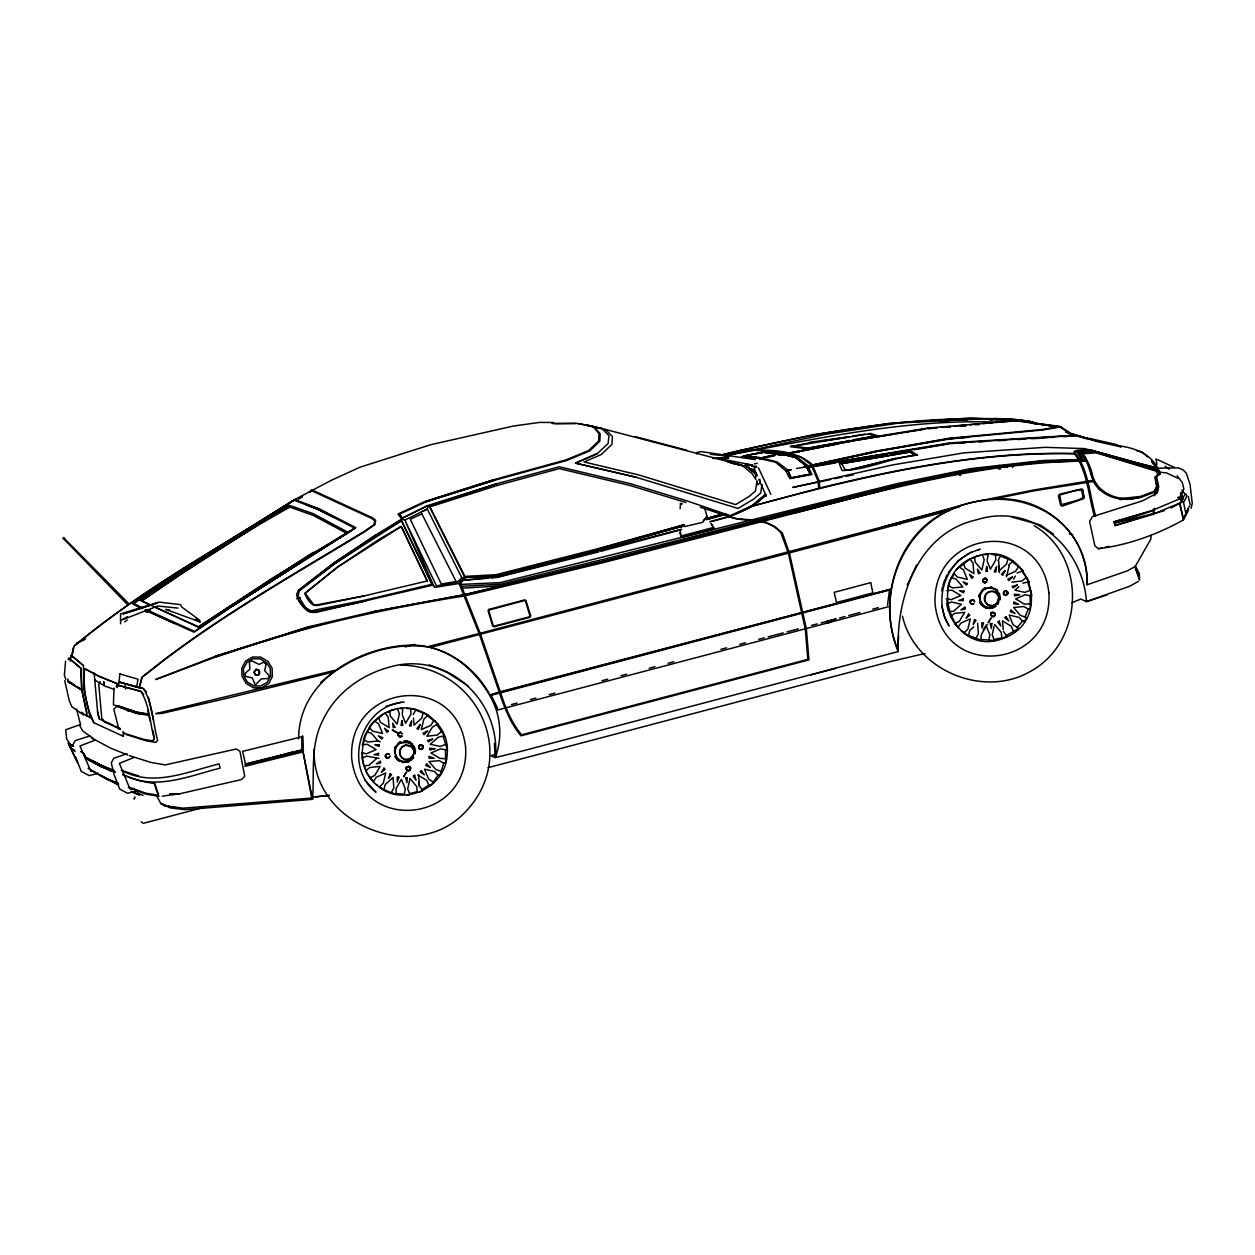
<?xml version="1.0" encoding="UTF-8"?>
<svg xmlns="http://www.w3.org/2000/svg" width="1255" height="1255" viewBox="0 0 1255 1255"><rect width="100%" height="100%" fill="white"/><g stroke="black" fill="none" stroke-linecap="round" stroke-linejoin="round"><path stroke-width="1.5" d="M117.217 687.552L117.295 683.693L99.506 676.555L84.618 668.633C83.003 686.956 85.905 706.094 93.811 722.692L123.257 736.277L123.696 732.418L123.257 736.277M164.107 805.286L170.79 807.985L185.316 809.632L312.542 799.357C314.55 772.892 310.001 744.764 322.912 720.197C335.477 693.215 361.205 674.766 389.505 667.111C445.572 650.451 499.616 698.8 495.568 755.792M496.588 754.13L490.925 755.636L495.192 757.596L522.849 750.882L898.251 651.549C895.945 597.584 918.001 532.763 976.829 519.743C1032.363 502.157 1082.751 546.913 1086.485 601.616L1129.735 586.211L1138.536 581.285M780.202 454.247L763.448 452.271L743.525 455.957L761.534 457.887L780.234 453.463L795.482 457.746L805.349 465.04L810.683 474.045L790.979 477.841L787.622 469.919L777.174 461.966L761.534 457.887L743.744 455.926L762.789 452.333L780.218 453.73L795.89 457.448L805.506 465.385L810.259 474.217L791.356 477.873L787.622 469.919M898.658 636.128L897.654 649.353C873.731 589.395 906.581 516.699 971.715 502.533C1028.598 488.258 1087.269 522.362 1087.207 584.72L1126.99 571.009L1135.226 566.491L1150.835 539.085L1151.18 535.32M987.136 559.997L988.312 554.365M402.306 713.954L402.745 708.448L399.67 708.636M1153.031 514.628L1153.533 508.981M1154.71 495.803L1155.055 492.038L1157.816 486.893L1155.698 476.79L1159.416 474.374L1159.589 472.696L1155.133 466.374M898.251 651.549C874.861 597.239 900.102 523.79 959.949 506.408L479.096 633.54L459.095 583.481L464.287 577.426L465.668 577.347L460.318 583.355L480.194 633.304L500.29 691.772C505.232 707.02 511.146 722.284 521.594 734.818L807.844 659.346L805.286 628.99L788.407 553.392L781.096 533.234C766.617 514.879 742.034 524.606 724.088 514.487L735.493 518.456L763.777 521.139L774.774 526.551L782.304 532.92L789.458 553.126L806.338 628.708L808.973 659.895L520.935 735.838C510.377 723.037 504.243 707.585 499.239 692.054L479.143 633.587M70.139 661.15L71.268 655.298L83.442 665.589L83.803 689.638L90.219 717.923L85.779 714.738M120.574 623.719L120.543 613.915L158.993 602.102L180.579 604.628L181.724 606.981L199.827 620.378M757.33 475.849L754.349 469.103L754.726 466.452L756.138 466.076M887.505 605.161L889.513 590.07L491.191 695.286L497.529 708.244M696.807 453.996L697.011 452.459L701.012 451.565L755.432 459.644M754.349 469.103L754.726 466.452M761.973 484.555L760.718 492.995L753.753 499.051L738.003 508.448L636.458 477.339L575.559 463.126L597.38 453.541L608.173 443.454L608.91 435.611L601.867 428.473L586.399 425.241L601.867 428.473M756.985 481.167L755.447 491.05L748.906 496.604L735.681 504.588L638.764 474.939L584.046 461.966L601.27 454.514L611.891 444.427L612.456 436.583L605.428 429.445L591.56 426.512M941.815 590.901L942.411 587.042M117.797 686.438L119.319 682.124L143.447 688.587C152.734 703.537 152.984 723.241 157.628 740.246L155.902 742.427L146.521 740.874L126.41 734.599M1153.612 513.97L1154.647 508.244M1157.424 492.964L1158.475 487.238M73.214 647.815L71.629 657.259L74.171 645.933L80.053 641.164C137.642 594.054 202.196 556.812 265.605 518.299M987.246 624.535L981.269 634.701L980.892 639.517L988.846 640.003L989.897 634.936L986.006 625.225M994.18 626.104L992.203 634.701L994.007 639.485L1007.028 636.724L1003.388 631.375M682.359 503.851L680.508 503.49L680.132 508.73M1191.105 508.275L1192.25 503.318L1190.022 484.336L1186.367 473.245L1183.245 470.029L1178.492 467.833L1157.188 468.225M362.977 743.87L364.217 736.858M947.745 589.881L948.984 582.806M1006.494 576.876L1009.271 565.425M412.519 758.334L413.726 757.455L407.263 762.24L411.687 759.855L413.24 755.808M943.007 585.191L944.78 579.622M65.574 661.165L64.382 675.159L65.825 679.708M389.96 755.824L389.332 757.549L387.23 758.224L385.505 756.953L385.458 755.134L387.168 753.675L389.238 754.177M998.933 601.537L997.851 604.235L998.321 603.09L988.611 608.11L993.27 607.781L996.156 606.024L990.258 608.534L985.348 607.828L986.963 608.11L981.175 604.722L979.59 602.039L983.653 606.949L980.343 600.706L979.277 595.388L978.822 597.035L979.198 594.713L983.01 589.066L985.379 587.716L984.093 588.893L991.874 587.277L990.775 586.869L997.552 590.477L994.886 588.501L999.655 593.944L999.796 600.047L999.827 596.658M134.975 796.862L134.097 799.027L134.505 798.149M70.625 657.024L71.3 655.392L83.442 665.589M116.291 686.705L117.092 684.979L140.811 691.364C149.674 704.965 149.894 723.476 154.334 739.085L152.922 740.889L143.682 739.368L123.712 733.14L122.786 731.9M907.208 585.128L916.621 565.001M364.625 735.556L369.221 728.261M945.642 577.865L947.368 574.382M949.392 581.504L951.212 577.833L956.09 579.073L962.836 586.948L952.529 587.905L948.153 585.41L948.686 586.116M1188.375 508.73L1183.324 518.613L1179.935 503.961L1185.002 494.062L1181.881 489.952M1156.545 476.555L1158.71 486.579L1156.184 493.639L1142.427 500.87L1092.368 516.668L1089.591 521.452L1094.893 545.956L1098.502 548.717C1128.355 545.015 1157.236 534.489 1183.465 519.884L1188.626 509.781M1189.379 506.236L1185.818 513.107L1183.543 502.675L1186.979 495.835L1185.708 494.125M152.922 740.889L154.302 738.395L153.079 730.787M413.224 714.613L415.844 709.593L406.745 708.385M998.039 560.577L1000.721 555.651L991.576 554.349M72.743 745.078L75.269 740.607L89.889 735.901M406.087 772.421L403.561 776.782L406.51 772.076M990.697 618.386L988.156 622.747L991.121 618.04M983.324 629.79L985.112 626.747M954.035 574.304L952.467 576.908M1013.475 579.088L1015.311 576.061M958.036 627.531L960.797 623.155L970.335 618.888L967.84 629.179L964.091 632.708L960.859 630.371M1083.332 498L1081.355 489.058L1059.251 494.266L1058.389 495.898L1060.648 505.247L1062.122 506.173L1083.834 498.627L1082.877 489.309L1075.849 490.501L1059.785 495.019L1061.338 504.667L1078.123 500.118L1084.226 497.153L1082.171 489.858L1075.849 490.501M1157.816 486.893L1154.647 491.662L1156.828 486.438L1154.757 477.229L1158.349 474.892L1155.949 471.08L1096.148 452.835L1082.594 453.792C1087.175 459.252 1089.92 465.982 1091.976 472.837C1095.929 494.454 1121.405 502.863 1140.607 496.949C1123.351 502.722 1102.721 498.204 1093.529 481.465L1033.649 490.878L991.921 499.443C1041.524 493.325 1089.23 533.846 1087.207 584.72M369.911 726.206L371.48 723.962M948.247 572.625L958.114 560.671L969.362 553.251M410.197 759.51L408.754 761.487L402.933 762.569L396.8 758.773L395.011 756.294L397.051 759.479L399.2 761.079L396.8 758.773L394.462 751.055L395.639 746.176L394.556 749.376L398.29 743.054L400.643 741.705L399.372 742.882L410.165 742.489L407.216 741.062L404.157 740.827L409.82 741.909L412.675 744.278L411.358 743.619L414.37 747.431L414.087 746.254L415.436 750.004L415.185 753.784L415.138 750.663M494.407 743.399L495.192 757.596C515.695 704.463 464.334 643.093 409.475 645.164C358.004 646.937 298.329 681.622 298.674 738.913M970.005 602.51L972.17 599.686L974.633 601.302M100.133 681.606L98.753 684.336L101.89 719.444M114.017 688.054L113.421 704.871L136.089 712.04L148.545 714.597L136.34 713.295L116.841 706.424L113.766 709.122L118.864 729.233M116.448 685.763L117.092 684.979L141.125 691.411L143.713 694.454M703.428 520.527L706.863 516.37M434.826 587.387L433.32 585.034L317.06 612.126C306.565 614.573 299.082 603.435 296.572 594.745L298.423 590.195L333.799 563.04L374.115 536.638L401.584 520.652L432.536 584.657L434.826 587.387L459.001 583.45L464.554 576.876L429.759 506.895L497.67 485.34L559.275 468.601L629.9 485.45L685.936 502.518M459.001 583.45L464.209 577.473L496.102 575.763L597.6 549.878L683.959 525.845M765.252 494.345L751.761 505.718L730.222 515.695L686.752 500.808L630.638 483.74L559.244 466.797L496.917 483.677L427.782 505.577L402.494 518.048L398.714 514.111L402.039 519.115L404.847 520.072L427.296 509.044L428.284 506.236L496.917 483.677M766.146 494.439C751.776 510.409 729.767 516.511 709.624 521.672M372.421 722.99L374.304 721.013L378.539 723.759L382.587 733.438L372.531 731.085L369.127 727.32M766.256 494.862L752.655 506.251M956.279 569.911L959.118 566.978L963.338 569.723L967.338 579.371L957.298 577.033L953.926 573.268M829.273 444.333L808.157 448.161L793.646 446.09L809.099 442.858M389.803 756.561L388.156 758.208L385.96 757.581L385.426 755.322L387.073 753.69L389.27 754.302M496.102 575.763L461.809 577.771L457.244 582.116L436.473 585.897L404.847 520.072L433.32 585.034M380.689 787.873L379.512 786.838L383.261 783.308L385.724 773.002L376.186 777.284L373.488 781.677L368.484 775.512M1008.581 565.236L1012.801 561.032L1000.549 556.059L1001.474 555.887M973.739 626.857L969.817 630.386L968.499 635.391L981.551 640.411M376.798 758.349L368.907 765.315L363.887 765.958L362.005 758.051L366.727 756.122L379.026 758.428M1018.887 586.681L1014.934 590.164L1025.006 592.376L1029.727 590.446L1031.437 591.231M960.655 566.287L969.864 559.087L973.033 563.04L973.88 573.551L965.111 568.139L963.573 563.762M375.81 720.245L383.842 713.766M950.521 616.707L954.443 613.397L964.75 612.315L959.291 621.382L954.678 623.578L951.023 617.036M309.279 492.431L310.942 490.407L371.668 518.393L374.633 520.731L374.084 524.559L364.86 530.991C291.223 576.045 215.374 618.26 147.886 672.46L141.862 677.167L139.132 688.383L142.192 677.292L148.247 672.602C215.829 618.37 291.835 576.265 365.55 531.179L374.994 524.559L375.637 520.26L372.625 517.86L311.93 489.889L310.111 492.054M74.343 646.043L80.195 641.258C137.783 594.101 202.275 556.687 265.778 518.268M320.809 682.328C349.847 657.04 389.458 641.368 428.175 647C460.616 654.028 484.54 680.806 497.325 710.299M683.348 524.433L681.026 526.206L681.732 527.116M124.684 621.9L127.288 619.954M756.985 467.346L746.49 463.989L745.109 465.009L754.914 472.507L756.028 477.245M120.951 620.535L127.43 616.676M419.547 792.093L422.449 790.807M140.246 600.361C188.768 566.617 238.356 534.238 290.031 505.53L313.248 513.672L347.745 532.136L271.66 578.649L198.18 627.061L140.246 600.361L180.5 572.845L254.953 525.421M149.659 604.628L141.909 600.769C189.85 567.48 238.779 535.414 289.874 507.145L312.934 515.256L347.07 533.5L313.515 553.079M141.909 600.769L182.116 573.331L255.722 526.441M204 624.08L210.197 619.876M216.393 615.656L221.037 612.503M224.143 610.385L230.34 606.181M198.18 627.061L313.264 552.31M213.962 617.429L199.341 627.249L154.632 606.934M220.472 613.068L226.967 608.706M231.83 605.443L238.34 601.082L231.94 605.145M257.51 588.689L243.125 597.945L248.129 594.776M260.711 586.634L291.113 567.276M300.667 562.632L231.861 606.542L194.007 632.191L145.047 610.197M1155.698 476.79L1159.4 474.406M253.039 591.654L257.934 588.517M262.844 585.395L267.739 582.273M274.28 578.1L277.559 576.014M280.822 573.927L287.364 569.754M290.627 567.668L297.168 563.511M302.063 560.373L306.973 557.251M294.313 565.236L299.114 562.209M303.914 559.165L307.114 557.142M315.036 553.22L354.71 528.135L318.503 509.64L305.483 504.322L319.382 508.981L355.918 527.68L231.595 606.385L194.603 631.453L145.972 609.569M402.039 519.115L374.115 536.638L334.457 563.903L298.878 590.525L333.799 563.04L373.802 536.183L402.039 519.115L397.992 514.032L425.163 501.42L494.297 479.583L565.77 459.957L588.689 450.545L598.604 441.007L599.011 433.571L592.705 426.151L576.814 423.343L551.965 423.531M553.706 422.496L539.462 422.417L513.17 426.088L430.685 444.725L360.185 467.142L331.634 480.163L294.784 499.506L170.053 578.053L132.669 603.906L141.768 608.675M792.391 445.415L790.274 446.702L806.949 448.741L877.888 435.861L870.154 433.304M268.915 516.338L288.713 504.588M269.088 516.323L280.665 509.467M298.502 498.894L302.392 496.588L298.298 498.894M793.646 446.09L868.664 433.901L875.331 435.987L868.664 433.901M972.656 551.839C944.968 563.432 933.045 600.549 949.094 625.994L944.717 617.507L941.783 606.338M1006.541 635.328L1017.711 629.179L1017.303 627.437L1013.067 624.708L1009.742 616.66M1171.009 508.024L1180.908 502.722M1157.204 474.704L1160.169 473.308L1157.941 469.056L1091.615 450.341L1077.7 450.655L1075.441 451.737L1075.723 453.651C1088.995 471.425 1089.544 495.474 1095.693 516.134L1094.501 516.527C1088.367 495.725 1087.661 471.739 1074.468 453.761C964.295 451.282 856.318 478.124 750.631 506.549L818.652 488.289L818.15 481.261L811.154 464.727L800.784 456.945L785.159 452.741L750.004 449.839L737.658 450.953L721.249 454.969M421.304 511.993L427.296 509.044L461.809 577.771M389.772 711.24L386.869 712.526M427.83 505.545L402.494 518.048L399.435 514.189L425.586 502.063L494.705 480.226L566.507 460.554L589.787 450.937L599.796 441.321L600.204 433.869L593.741 426.512L577.943 423.61M1151.557 460.899L1157.047 468.758L1157.079 470.578L1095.333 451.988L1083.363 451.988L1081.151 453.071C1090.564 463.691 1089.544 479.661 1099.741 489.685M974.006 603.514L972.39 604.298L970.46 603.247L970.146 601.098L971.856 599.639L973.927 600.141L974.649 601.788M974.633 557.283L971.731 558.569M1017.617 421.053L1060.883 426.92L1073.794 435.25L949.988 442.889L796.58 468.476M1083.363 451.988L1081.151 453.055L1084.242 457.4M401.945 736.199L400.329 736.983L397.898 734.708L398.98 732.716L401.082 732.355M1074.264 435.611L950.019 443.376L808.518 466.64M986.697 582.195L983.402 582.336L982.665 580.704L983.732 578.696L985.85 578.335L987.23 580.061L985.646 578.32L983.434 578.9L982.775 581.143L984.344 582.806L986.571 582.226M1017.13 573.049L1023.06 570.649M85.622 638.952L76.759 643.125L83.834 639.846M1084.665 452.914L1082.626 453.855L1085.732 457.918M711.522 521.515L730.3 516.464L750.945 507.036M1006.086 575.543L1015.624 571.26L1018.385 566.884L1020.19 567.26M597.38 453.541L575.48 463.158L636.458 477.339M1071.801 602.824L1080.759 599.011L1086.485 601.631L1107.177 594.917M946.694 603.969L951.416 602.039L961.471 604.267L953.565 611.216L948.545 611.86L946.898 605.318M133.861 757.534L119.382 763.354L129.955 788.956L133.767 788.517M309.546 626.543L215.954 656.067L155.698 679.52L216.346 656.741L309.546 626.543L372.045 611.907L463.362 594.933L501.545 586.038L603.341 561.44L897.388 486.061L970.962 470.672L1042.983 461.966L1086.281 461.024C986.712 461.871 890.03 488.509 794.29 513.122M124.245 619.044L157.769 606.024L178.147 608.11M146.349 611.671L149.988 610.275M146.286 612.142L149.957 610.746M146.364 611.75L150.004 610.385M1155.055 492.038L1140.717 497.451L1119.946 499.568M386.163 706.267L400.925 702.376M394.619 709.53C361.754 716.934 350.616 764.217 377.065 785.254M971.056 552.341L980.108 549.235L978.288 549.8M979.48 555.589C921.829 569.833 949.392 662.044 1005.569 637.509C1055.549 617.052 1026.402 536.465 974.649 556.969L975.182 562.099L981.834 570.037L984.202 559.714L982.414 554.93M126.896 753.769L113.719 758.318L111.287 762.852L114.142 774.774L119.711 789.081L127.571 793.301L138.144 790.525M406.981 795.011L409.663 794.713M216.346 656.741C296.902 628.159 380.343 609.303 464.679 595.89M494.297 479.583L425.367 501.749L494.705 480.226M215.954 656.067L310.142 627.359M1115.02 525.594L1152.482 513.813L1115.115 523.162L1151.855 511.036L1114.016 521.798L1115.02 525.594L1152.921 514.346L1179.59 503.098L1183.465 519.884M282.218 755.086L244.882 766.334L303.067 751.902L312.542 799.357M285.952 753.957L291.552 752.278M80.446 724.496L65.731 729.751L66.625 738.74L70.139 744.278L73.214 746.333L70.139 744.278M1114.016 521.798L1152.043 510.518L1178.712 499.255L1183.873 489.168L1182.367 482.689L1177.159 475.818M996.109 419.656C1009.349 418.229 1023.751 419.798 1036.677 423.343M416.629 709.844L415.734 710.095L428.002 715.005L423.798 719.303L421.351 729.61L430.873 725.327L433.634 720.95L435.407 721.233M991.607 419.719C1006.526 417.868 1022.809 419.656 1037.446 423.814M684.085 524.872L597.443 549.361L683.912 525.688M721.766 514.221L706.691 518.488L721.766 514.221L700.259 507.208M597.6 549.878L682.453 525.955M706.957 519.052L725.814 513.734M367.291 731.634L366.429 731.885L371.307 733.14L378.1 741.015L380.281 741.799M990.211 419.719L994.98 418.386L998.666 418.809C905.059 416.017 812.142 433.148 721.484 455.047M684.038 524.716L597.27 548.859L495.882 574.727L464.836 576.39L429.759 506.895M706.487 519.586L725.264 514.362L730.3 516.464M127.979 711.287L131.681 710.267M881.841 527.257L970.915 502.643L1033.665 490.015L1093.121 480.273L1090.658 472.649M428.645 715.46L427.547 715.774L437.822 723.994L432.395 727.116L426.951 736.199L437.258 735.116L441.195 731.791L442.952 732.293M706.455 519.507L725.264 514.362M1152.074 514.064L1164.248 510.738M600.721 551.353L681.465 529.61M681.449 529.249L497.247 577.018L463.111 580.171L460.334 583.026L460.852 584.422L500.165 582.618L896.839 483.708L970.397 468.664L1043.36 460.491L1081.434 459.534L1077.088 451.925L1087.41 450.482L1092.477 450.749L1157.816 469.448L1159.918 473.606L1155.573 466.264M893.701 525.468L950.333 510.299M826.669 621.429L835.893 618.966M839.579 617.978L845.101 616.503M848.788 615.515L859.863 612.55M872.758 609.114L878.296 607.624M826.01 623.39L889.56 606.4M497.482 710.048L830.967 622.072M296.509 598.698L300.29 597.694M405.271 646.921L414.73 644.411M900.51 523.664L431.265 647.172M400.894 732.324L398.666 732.904L398.023 735.163L399.592 736.826L401.82 736.246M511.428 704.573L517.091 703.082M530.3 699.6L535.979 698.094M549.172 694.611L554.851 693.121M602.024 680.681L607.702 679.175M620.896 675.692L626.559 674.202M649.212 668.225L654.89 666.734M668.084 663.252L673.778 661.746M720.935 649.306L726.629 647.815M739.807 644.333L745.501 642.827M758.679 639.36L764.373 637.854M768.123 636.865L783.245 632.881M787.026 631.877L798.353 628.896M811.53 625.414L817.225 623.908M820.974 622.919L828.52 620.927M203.185 807.545L143.274 823.343L141.25 821.821M810.887 674.939L835.626 668.382M488.038 767.668L890.783 661.479L924.998 653.494M428.175 646.607L481.245 632.959M830.371 620.456L835.956 619.013M895.395 458.467L849.431 469.935L845.195 469.856L841.744 463.644L910.048 451.988L914.895 455.22L895.395 458.467L849.164 469.919L845.195 469.856M598.839 551.855L497.278 577.41L491.631 577.896M98.141 773.362L89.168 775.59L81.246 771.354L75.614 757M795.858 511.632L897.466 486.548L603.749 562.522L464.366 595.968M334.975 670.295L155.855 713.624L162.083 713.405L229.351 697.702L332.904 672.162M603.341 561.44L464.334 594.697L372.045 611.907M364.217 595.905L427.233 580.971L401.333 526.394L378.116 539.932L337.689 566.993L304.808 593.521C307.02 598.949 311.507 607.153 318.629 605.302L364.217 595.905L314.205 605.302L305.059 593.16L337.689 566.993L401.208 526.473L427.233 580.971M761.534 457.887L780.234 453.463M787.983 552.059L789.034 551.808M162.177 796.188L179.685 793.788L241.384 779.575L244.725 776.296L239.925 751.274L236.379 748.984L165.221 764.907L150.835 762.397L129.234 755.588M791.105 469.684L785.63 470.892L791.309 469.652M1098.502 548.717L1102.016 547.933M1105.545 547.149L1109.059 546.364M806.479 466.311L874.766 451.314L949.235 438.262L1042.246 429.492L1060.083 426.465L1017.523 420.66L927.225 428.128L851.549 440.615L778.79 455.11M834.983 460.459L874.782 451.69L949.235 438.654L964.797 437.32M438.293 724.637L437.007 724.919L444.411 735.681L438.152 737.297L430.261 744.262L440.348 746.474L445.07 744.544L446.749 745.235M808.534 466.248L874.908 451.988M803.875 466.86L875.017 451.863L949.345 438.968L968.813 437.289M365.801 601.067L312.322 612.33L307.757 610.777L298.392 600.298M830.747 479.504L792.799 487.442L892.023 465.04L964.107 452.835L1045.101 447.329L1084.634 448.6L1157.8 468.319C1149.972 452.726 1133.485 447.768 1117.421 445.494M834.544 478.704L842.136 477.12M845.933 476.32L853.526 474.735M759.636 458.922L763.464 458.279M767.103 457.369L774.555 455.832M782.712 454.765L849.729 441.415L778.288 455.063L791.764 452.914M783.01 454.608L823.045 446.827M826.857 446.09L836.379 444.223M845.917 442.372L849.729 441.635M1013.444 561.503L1012.33 561.707L1022.59 570.005L1021.743 570.852L1029.131 581.692L1022.856 583.214M749.031 455.016L752.671 454.326M756.31 453.635L763.605 452.239L780.547 453.698M808.157 448.161L842.199 441.823M845.98 441.117L849.76 440.411M853.541 439.705L857.322 438.999M1060.883 426.92L1042.748 429.994L949.423 438.779M833.1 443.627L836.944 442.937M859.973 438.764L863.801 438.073M867.644 437.368L871.488 436.677M404.298 702.047C361.299 704.588 342.113 765.581 375.967 792.25L364.64 779.935M987.575 554.412L984.516 554.679M754.396 463.864L757.267 463.362M843.109 463.017L839.313 463.66L842.027 470.562C867.77 470.06 891.787 457.165 917.531 455.157L911.412 451.314M846.905 462.358L884.853 455.863M890.532 454.89L907.616 451.957M808.408 467.017L876.727 455.392M841.744 463.644L910.032 451.988L914.895 455.22M859.126 438.701L871.723 436.583M808.659 467.472L812.471 466.829M816.299 466.185L835.422 462.97M839.234 462.326L887.034 454.294M890.862 453.651L894.674 453.008M898.502 452.365L902.329 451.722M906.157 451.078L909.969 450.435M913.797 449.792L948.215 444.003M401.835 736.073L398.996 736.544L398.274 733.5L400.157 732.214L402.588 733.971M851.643 441.038L893.246 434.167M897.027 433.54L900.823 432.912M904.604 432.3L908.385 431.673M912.165 431.045L925.406 428.865M851.533 441.023L925.359 429.084M795.607 452.302L799.451 451.69M782.995 454.875L792.501 453.353M852.333 436.097L864.805 434.152M684.383 526.614L702.565 522.362L707.13 516.652L704.965 509.028M808.895 442.466L839.281 438.026M843.078 437.477L846.874 436.928M812.895 442.293L816.691 441.744M820.472 441.195L848.929 437.054M444.662 736.45L443.188 736.654L447.109 748.953L445.478 749.815L440.536 748.843L430.951 753.016L439.83 758.318L446.435 758.82M315.617 796.941L329.218 795.215M940.795 421.068L948.56 420.221M944.717 421.084L948.592 420.676M1120.386 498.596L1140.497 496.447L1154.239 491.27L1156.906 486.234L1156.09 482.908M1011.656 582.116L1021.962 581.034L1025.9 577.724L1027.688 578.288M940.262 421.115L947.87 420.315M939.399 421.147L948.968 420.19M765.111 496.243L766.287 496.117L758.82 479.237M554.804 423.625L575.998 423.547M378.1 741.015L367.778 741.972L363.401 739.477L363.903 740.089M179.685 793.788L169.66 793.725M927.147 428.504L936.779 427.641M940.638 427.312L950.27 426.449M954.129 426.104L965.691 425.084M969.55 424.739L979.182 423.892M983.042 423.547L992.674 422.684M996.533 422.339L1008.094 421.319M461.605 580.453L487.881 578.21M927.288 428.551L936.952 427.798M942.74 427.359L950.459 426.763M960.122 426.01L965.911 425.57M975.559 424.818L979.418 424.519M929.171 428.63L936.905 428.033M946.552 427.28L950.427 426.982M962.005 426.088L965.879 425.79M1029.382 582.446L1027.876 582.571L1031.783 594.933L1030.12 595.717L1025.178 594.745L1015.593 598.902L1024.441 604.204L1029.476 603.843L1031.061 604.784M312.95 797.96L183.073 808.173L167.731 806.149L160.734 803.294M311.852 796.988L329.092 795.717M946.929 590.572L951.98 590.227L960.812 595.513L951.227 599.67L946.301 598.698M362.193 744.639L367.244 744.293L376.108 749.596L366.538 753.753L361.581 752.78M950.129 443.674L953.988 443.439M957.863 443.203L965.597 442.733M979.135 441.901L984.94 441.54M998.478 440.709L1006.212 440.223M1017.821 439.517L1025.555 439.03M1031.359 438.685L1043.14 438.152M1063.487 436.724L1073.872 435.861L1060.601 427.5M412.315 708.855L410.699 708.95L410.965 714.095L405.632 723.257L402.369 715.146M1050.294 437.509L1054.043 437.305M1048.427 437.618L1035.108 438.152M447.109 749.753L445.478 749.815L445.651 762.475L443.674 763.134L439.281 760.64L428.959 761.597L435.752 769.472L442.027 771.7M122.645 774.225C154.271 791.45 188.407 776.123 220.08 768.154L219.092 763.887C187.293 771.762 153.283 787.434 121.468 770.382M712.84 458.514L728.684 458.044L717.248 457.934M954.71 419.625L966.083 419.578M988.862 419.499L997.725 418.652L1022.496 420.566M953.58 419.719L967.527 419.798M990.164 419.766L1001.223 418.684L1009.177 419.343M997.16 554.914L995.529 554.914L995.764 560.059L990.399 569.19L987.167 561.111M1031.767 595.733L1030.12 595.717L1030.261 608.44L1028.269 609.02L1023.892 606.526L1013.569 607.483L1020.331 615.342L1026.606 617.648M424.849 713.169L423.123 713.075L421.821 718.095L414.009 725.155L413.491 718.127M1000.894 422.292C907.475 418.103 815.64 439.172 724.339 455.894L825.413 434.34L899.286 422.966L983.34 418.856L1024.802 421.021L1034.089 423.594M994.18 640.646L988.846 640.003M445.415 763.244L443.674 763.134L440.176 774.947L437.932 775.292L431.234 785.144L428.834 785.097L422.041 789.489L418.856 785.52L418.558 782.022M1001.239 419.123L1008.926 419.766M1012.659 419.703L1028.661 421.053L1036.034 423.296M1014.385 420.19L1021.57 420.833M1009.663 559.197L1007.922 559.024L1006.588 564.028L998.76 571.088L998.4 565.832M1158.977 472.1L1166.57 472.915L1178.272 478.437M710.534 454.279L729.406 456.396M1030.026 609.208L1028.269 609.02L1025.194 616.597L1026.245 618.386L1024.755 620.896L1022.48 621.162L1017.303 627.437L1018.511 628.551M741.736 456.396L759.542 458.577L775.496 462.201L785.52 470.547L789.897 478.594L811.922 474.516L807.844 465.574L797.694 457.683L782.43 453.855M1040.834 424.394L1044.693 424.943M1048.568 425.476L1052.427 426.025M400.69 665.087C477.684 666.201 520.213 755.996 464.57 812.754C413.632 865.824 309.907 822.919 314.283 748.419M1040.348 424.378L1044.019 424.943M1047.705 425.508L1051.392 426.088M150.412 720.935L148.67 715.287L136.34 713.295L116.715 705.796L136.089 712.04L148.419 713.938L147.933 710.33M1069.354 534.05L1072.821 534.599M169.676 610.024L165.848 609.412L200.329 622.041L195.404 619.17M439.721 775.606L437.932 775.292L434.544 771.527L424.488 769.174L428.52 778.837L433.963 782.618M717.295 458.2L752.686 465.087L751.635 465.495L752.122 466.687M167.684 806.134L177.222 808.063M1024.284 621.554L1022.48 621.162L1019.107 617.397L1009.067 615.044M727.853 461.997L741.893 465.213L751.949 473.512L755.981 479.63M1070.515 434.497L1073.794 435.25M1109.953 456.647L1123.288 459.816M1127.1 460.711L1153.753 467.048M605.428 429.445L741.893 465.213M635.344 436.63L686.893 450.294M119.319 682.124L143.227 688.556L146.521 692.007M1136.81 450.686L1142.097 452.114L1147.682 456.914M1071.237 433.885L1097.247 441.101M1011.907 517.107L1040.285 524.935L1053.431 534.128M973.958 600.267L971.762 599.655L970.115 601.286L970.633 603.545L972.829 604.173M1036.959 423.672L1027.767 420.974L970.115 418.056L889.466 423.343L814.244 434.512L738.771 450.702C763.244 450.012 792.485 447.502 812.22 464.523L819.233 480.994L819.735 488.022C902.973 467.676 988.312 451.345 1074.343 453.557L1074.06 451.565L1076.508 450.404L1090.736 450.012L1157.926 468.884L1160.185 473.135M1068.272 432.818L1092.211 439.815M1065.464 432.049L1091.615 439.736M1028.049 421.053L1037.226 423.782M1068.46 433.069L1086.846 438.528M430.591 785.63L428.834 785.097L426.763 780.422L417.962 775.01M1071.08 433.901L1082.139 437.242M1095.333 451.988L1157.079 470.578M1068.162 433.053L1086.673 438.764M1029.163 421.492L1036.505 423.782M1073.198 435.203L1076.9 436.348M1031.343 422.7L1034.999 423.845M121.39 770.35L138.96 775.998M123.084 775.214L140.858 781.081L154.334 783.575L158.224 795.246L145.737 793.176L128.638 787.136M1015.138 631.563L1013.35 630.951L1011.295 626.276L1002.525 620.88L1003.247 629.634M118.378 705.812L136.089 712.04M114.142 689.372L104.589 685.983L94.517 679.786M117.735 783.528L107.067 779.528L90.721 770.146M128.387 787.513L146.16 794.164L158.946 796.298L154.459 782.681M115.664 772.17L101.043 766.648L85.607 758.397M143.039 795.262L138.238 793.411L136.513 790.054M106.628 778.539L118.456 783.245M127.555 754.93L110.848 748.247L95.568 740.074L82.689 730.975L79.661 725.468M114.503 772.013L101.043 766.648L85.387 757.91L114.205 771.401M117.295 683.693L99.506 676.508L84.618 668.633M114.221 770.507L100.729 765.048L85.371 756.906L84.038 753.612L80.948 751.541M294.784 499.506L319.382 508.981L333.72 517.342L318.503 509.64L294.062 500.18L211.875 551.243L133.752 603.404L142.678 608.048M131.179 791.23L139.885 794.792M378.728 717.719L380.312 722.19L389.113 727.602L388.219 717.091L385.034 713.122M429.194 664.883L447.062 672.398L467.911 685.716M132.575 792.266L139.18 795.043M145.611 609.82L175.025 623.484L145.407 609.946M385.316 756.545L388.485 757.973M97.576 711.616L99.365 718.974L113.75 725.437M1174.398 467.456L1155.981 458.969L1156.922 464.35M120.433 729.281L103.694 721.562L103.067 719.382M1003.451 638.246L1001.757 637.446L1001.239 632.332L994.572 624.378M115.366 726.19L120.166 728.465M165.111 805.977L161.001 803.843L156.781 796.031M99.6 774.743L106.22 778.257M109.546 779.998L117.829 784.391M117.546 784.61L88.117 768.327M114.017 781.661L118.66 784.234M67.911 678.861L68.194 681.889L81.779 689.685L87.285 716.354L81.402 712.15M93.074 760.907L111.02 771.26M68.194 681.889L81.904 690.328L86.893 712.762M1177.927 497.529L1181.222 499.647L1178.304 497.529M67.958 680.634L74.092 684.665M77.167 686.673L81.779 689.685L80.995 668.335L68.884 658.216L68.303 659.691L68.837 658.091L80.995 668.335L81.638 689.073M75.049 751.369L72.037 749.361L68.743 744.121L76.884 761.44M74.61 750.38L71.598 748.372L68.194 742.913L77.637 762.632M80.885 751.51L83.96 753.58L85.167 757.408M746.49 463.989L749.329 465.919M1178.21 497.153L1183.183 501.859M1165.064 466.201L1169.362 469.15M1178.476 498.219L1181.347 500.18M91.458 737.987L94.737 740.293L79.959 745.972L90.925 771.496M83.489 715.005L71.833 706.659L69.307 700.87L64.727 680.665M392.69 793.489L383.952 789.52L385.254 784.516L393.066 777.457L393.835 787.999L391.325 792.517L396.188 794.368L396.109 788.501L401.443 779.355L405.365 789.081L404.33 794.148L396.376 793.662L397.004 794.478M376.28 784.5C401.067 808.769 446.404 788.218 447.125 754.302C450.749 724.464 417.633 698.909 389.819 711.005L390.368 716.134L397.051 724.088L399.388 713.75L397.568 708.965M383.905 789.881L379.512 786.838M968.468 635.83L964.091 632.708L965.268 633.822M977.237 639.438L975.857 638.371L978.382 633.853L977.645 623.343M1034.12 525.704C1087.693 556.891 1084.053 642.607 1030.151 671.551C982.853 698.831 914.566 669.731 902.486 616.189M957.675 472.759L960.608 475.127M957.408 473.025L960.326 475.41M756.53 473.919L751.4 468.805L756.279 473.731M129.5 604.361L64.805 538.944C64.052 535.712 61.479 538.913 64.193 539.352L128.167 605.287M753.533 470.656L755.965 473.135M753.659 470.798L756.357 473.59M371.025 778.696L370.068 777.692L374.68 775.496L380.108 766.413L369.801 767.495L365.88 770.805L367.699 774.429M955.651 624.676L954.678 623.578L958.098 627.641M93.811 722.692L90.846 715.962M711.585 524.496L714.33 528.826L681.089 537.469L679.896 532.748M710.832 523.21L713.515 527.461L681.183 535.979L680.21 531.351M1151.415 460.93L1153.298 464.146M99.365 718.974L97.796 714.095L94.141 672.947M1135.273 565.88L1139.399 573.661L1139.509 579.653L1135.242 567.919M758.538 467.99L770.852 494.392M364.86 767.511L366.068 770.46M949.533 613.491L950.647 616.283M680.508 503.49L680.9 504.62M1135.226 566.491L1139.509 579.653M1181.222 492.227L1183.12 499.427M153.377 720.025L148.529 697.278M76.539 708.981L80.54 724.7M1180.437 493.215L1182.555 501.827M999.639 465.354L1000.502 469.009M998.353 465.934L999.168 469.448M1188.297 496.666L1190.226 504.934M311.726 797.976L303.067 751.902M756.796 481.026L757.565 484.791L760.075 483.034L759.871 479.488M362.209 754.239L362.46 757.44M946.929 600.251L947.18 603.451M125.139 685.481L125.469 689.136M418.495 774.398L419.484 786.101M998.666 560.907L999.482 572.609M1012.769 464.93A23.72 4.596 75.2 0 1 1012.503 467.644M1079.802 460.052A24.849 4.816 75.2 0 1 1081.418 462.216M1078.155 460.24A23.72 4.596 75.2 0 1 1080.006 461.087M1007.514 464.993A22.166 4.298 75.2 0 1 1007.279 467.535M998.18 601.239A9.758 9.475 -68.5 0 1 984.422 606.055A9.758 9.475 -68.5 0 1 982.179 591.513A9.758 9.475 -68.5 0 1 996.643 591.231M997.521 592.454A9.758 9.475 -68.5 0 1 998.651 595.247M409.695 759.887A9.758 9.491 -72.1 0 1 396.125 756.028A9.758 9.491 -72.1 0 1 401.506 742.568A9.758 9.491 -72.1 0 1 413.962 749.251M413.507 755.243A9.758 9.491 -72.1 0 1 411.954 757.863M378.555 753.345L378.555 755.071L374.053 754.679L378.555 753.345M414.072 751.667L413.036 756.122L408.565 759.526A7.404 7.216 -72.1 0 1 399.843 754.239L399.67 753.094A7.404 7.216 -72.1 0 1 400.69 748.639C403.937 742.599 413.711 744.733 414.072 751.667M998.807 597.835L997.082 603.231L993.27 605.694A7.404 7.201 -68.6 0 1 984.579 600.392L984.406 599.263A7.42 7.201 -68.5 0 1 985.457 594.807C988.705 588.799 998.462 590.885 998.807 597.835M302.565 736.058L302.267 749.878L245.023 764.562L303.412 750.71L302.565 736.058M465.589 747.337C470.154 822.747 360.295 835.328 351.714 758.569C347.306 683.285 457.071 670.515 465.589 747.337M1048.913 593.082C1053.259 668.193 943.509 681.167 935.101 604.33C930.912 529.343 1040.568 516.182 1048.913 593.082M407.248 777.614L406.981 782.602L405.538 777.614L407.248 777.614M400.094 750.255L399.843 754.239L401.851 757.612L405.083 759.51L409.757 758.836L413.648 754.506L413.899 750.521L411.232 746.725L405.741 745.219L402.102 746.976L400.094 750.255M998.635 596.69L998.368 600.659L996.345 603.937L992.705 605.694L987.716 604.659L984.579 600.392L985.85 594.384L989.411 591.685L993.411 591.434L996.643 593.317L998.635 596.69M991.827 623.531L991.372 628.551L990.132 623.531L991.827 623.531M411.577 721.201L411.107 726.018L409.412 725.798L411.577 721.201M119.837 673.919L119.037 681.889L136.56 687.191L138.034 679.206L119.837 673.919M254.561 671.033L254.341 673.166L255.706 674.908L257.824 675.19L259.487 673.888L259.707 671.754L258.342 670.029L256.208 669.731L254.561 671.033M996.36 567.213L995.874 571.998L994.195 571.778L996.36 567.213M1159.887 473.966L1157.832 470.154L1095.427 451.565L1083.41 451.549L1081.151 452.522L1081.543 453.792L1086.312 460.601L1042.983 461.542L970.931 470.249L897.341 485.669L603.341 561.158L501.624 585.771L462.264 588.218L461.558 586.32L500.933 584.202L602.635 559.526L897.09 484.681L970.68 469.543L1043.172 461.009L1083.818 460.083L1079.41 453.761L1079.127 452.224L1081.245 451.314L1093.952 451.157L1157.816 469.794L1159.887 473.966M103.632 681.559L104.306 685.246L103.632 681.559M429.21 756.483L428.99 758.208L434.12 758.24L429.21 756.483M379.324 744.795L379.073 746.505L374.79 744.78L379.324 744.795M401.882 720.59L401.067 725.39L402.745 725.39L401.882 720.59M986.697 566.617L985.85 571.386L987.528 571.37L986.697 566.617M406.338 767.417L407.075 770.46L409.303 770.648L410.667 767.903L408.973 766.272L406.745 766.852L406.102 769.017L407.499 770.743L409.601 770.382L410.683 768.389L409.93 766.742L406.636 766.899L406.102 769.111L407.687 770.774L409.899 770.178L410.542 767.935L409.067 766.413L406.338 767.417M987.34 579.951L985.097 582.963L982.665 581.191L984.924 578.21L987.34 579.951M266.107 664.209L264.664 670.625L269.323 675.802L268.068 678.594L261.401 678.814L255.283 684.963L252.208 677.826L245.666 676.461L244.976 673.543L250.012 669.009L249.274 662.326L251.831 660.82L259.157 664.475L263.487 662.169L266.107 664.209M410.009 778.508L407.687 788.846L409.491 793.646L417.256 791.591L416.707 786.477L410.009 778.508M299.349 590.854L298.11 595.905L305.483 607.577L310.675 610.903L365.472 600.031L431.783 584.312L401.506 520.7L334.457 563.903L299.349 590.854M991.262 612.848L990.728 614.966L992.109 616.691L994.211 616.331L995.293 614.338L994.556 612.691L991.262 612.848M974.492 619.609L973.237 624.441L975.982 620.331L974.492 619.609M983.465 623.123L982.053 627.971L981.802 622.919L983.465 623.123M991.372 612.801L990.728 615.044L992.297 616.707L994.509 616.127L995.168 613.883L993.599 612.22L991.372 612.801M964.107 591.152L963.573 592.799L959.542 590.776L964.107 591.152M398.87 777.206L397.302 781.991L397.207 776.986L398.87 777.206M1014.103 602.118L1013.538 603.765L1018.715 604.377L1014.103 602.118M419.248 745.548L419.343 748.921L421.429 749.423L423.123 747.964L423.076 746.145L421.351 744.874L419.248 745.548M390.242 773.707L388.485 778.398L391.607 774.727L390.242 773.707M1003.953 591.513L1004.031 594.886L1006.102 595.388L1007.812 593.929L1007.765 592.109L1006.055 590.838L1003.953 591.513M420.237 724.7L418.433 729.343L416.911 728.59L420.237 724.7M1010.965 610.118L1010.228 611.687L1015.028 613.428L1010.965 610.118M1005.004 570.711L1002.792 575.261L1001.459 574.272L1005.004 570.711M270.515 675.723L267.268 682.249L260.836 685.952L254.012 685.999L247.345 682.061L243.705 675.849L243.423 668.633L247.094 662.169L252.851 658.765L260.13 658.812L266.813 663.017L270.249 668.68L270.515 675.723M991.983 612.299L990.619 615.076L993.913 616.597L995.293 613.836L991.983 612.299M272.413 676.382L268.711 683.567L261.715 687.756L253.463 687.818L246.168 683.395L242.011 676.272L241.76 668.256L245.525 661.15L252.537 657.008L260.726 657.118L267.974 661.416L272.1 668.209L272.413 676.382M489.403 609.914L488.823 610.965L493.184 625.461L494.282 626.072L529.359 616.817L529.939 615.766L525.468 601.208L524.386 600.596L489.403 609.914M488.697 609.459L488.038 610.652L492.697 626.12L493.937 626.81L530.065 617.272L530.724 616.095L525.955 600.549L524.731 599.874L488.697 609.459M420.096 745.125L418.637 747.76L421.1 749.376L423.264 746.552L420.096 745.125M1004.784 591.089L1003.325 593.741L1005.788 595.341L1007.953 592.517L1004.784 591.089M968.578 614.119L965.989 618.276L969.77 615.295L968.578 614.119M383.936 768.186L381.347 772.311L385.128 769.362L383.936 768.186M382.618 737.642L381.63 739.038L378.351 735.869L382.618 737.642M967.37 583.622L966.381 585.018L963.134 581.881L967.37 583.622M426.684 763.966L425.665 765.362L430.418 767.48L426.684 763.966M256.13 669.213L254.075 671.958L255.518 675.253L258.985 674.829L258.985 670.013L256.13 669.213M421.319 770.648L420.158 771.903L424.347 774.853L421.319 770.648M1005.914 616.566L1004.753 617.837L1008.8 620.927L1005.914 616.566M388.14 731.1L386.964 732.355L384.516 728.324L388.14 731.1M972.923 577.096L971.731 578.335L969.44 574.225L972.923 577.096M427.626 731.006L424.017 734.661L423.045 733.265L427.626 731.006M1012.377 577.002L1008.738 580.626L1007.781 579.245L1012.377 577.002M420.425 744.89L418.762 746.521L419.311 748.78L421.492 749.408L423.155 747.776L422.621 745.517L420.425 744.89M1005.114 590.854L1003.467 592.501L1003.984 594.745L1006.181 595.372L1007.828 593.741L1007.31 591.482L1005.114 590.854M432.536 739.085L428.332 741.94L427.516 740.434L432.536 739.085M1017.256 585.065L1013.02 587.905L1012.22 586.383L1017.256 585.065M964.907 607.263L960.938 609.914L965.424 608.91L964.907 607.263M380.249 761.314L376.265 763.95L380.767 762.962L380.249 761.314M234.073 537.109L170.162 578.084L294.423 499.835L234.073 537.109M299.929 562.758L231.72 606.463L355.306 527.916L299.929 562.758M414.605 775.229L413.13 776.061L416.08 780.202L414.605 775.229M999.2 621.147L997.709 621.978L1000.815 626.057L999.2 621.147M979.967 572.939L978.461 573.77L977.425 569.08L979.967 572.939M421.837 513.86L410.291 519.272L441.289 584.03L456.098 581.489L421.837 513.86M963.087 598.964L958.742 600.486L963.369 600.659L963.087 598.964M394.901 727.225L393.301 727.775L392.627 723.068L394.901 727.225M499.317 691.976L490.423 694.941L890.109 589.364L499.317 691.976M157.299 603.012L123.257 613.852L157.299 603.012M434.826 748.686L429.916 750.004L429.618 748.309L434.826 748.686M870.672 582.649L834.183 592.344L836.489 602.541L872.9 592.862L870.672 582.649M1019.499 594.65L1014.589 595.952L1014.291 594.258L1019.499 594.65M302.063 736.732L242.623 751.369L245.447 763.903L302.267 749.878L302.063 736.732M316.982 611.593L310.205 611.938L305.091 607.953L310.518 610.903L316.982 611.593M1120.997 446.843L1095.505 441.227L1089.262 438.356L1115.554 444.348L1120.997 446.843M746.803 466.578L730.959 462.954L747.07 466.829L755.557 473.794L746.803 466.578M397.145 732.716L392.423 730.065L397.145 732.716"/></g></svg>
